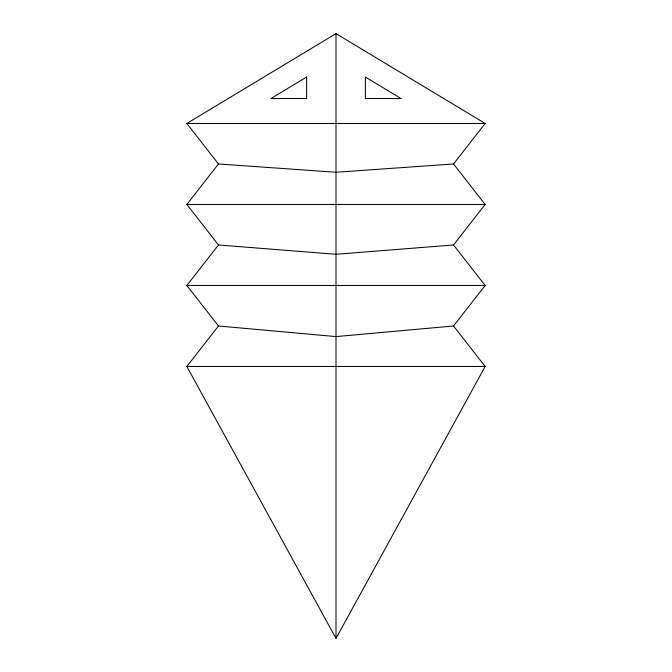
<?xml version="1.0" encoding="UTF-8"?>
<svg xmlns="http://www.w3.org/2000/svg" width="672" height="672" viewBox="0 0 672 672"><rect width="100%" height="100%" fill="white"/><g stroke="black" fill="none" stroke-linecap="round" stroke-linejoin="round"><path stroke-width="1.01" d="M218.484 325.979L186.841 366.475L336 638.4L485.159 366.475L453.516 325.979L336 336.596L218.484 325.979L186.841 285.474L218.484 244.978L336 254.276L453.516 244.978L485.159 204.473L453.516 163.976L336 172.259L218.484 163.976L186.841 123.472L336 33.6L485.159 123.472L453.516 163.976M218.484 244.978L186.841 204.473L218.484 163.976M453.516 325.979L485.159 285.474L453.516 244.978M186.841 123.472L485.159 123.472M186.841 204.473L485.159 204.473M186.841 285.474L485.159 285.474M186.841 366.475L485.159 366.475M336 33.6L336 638.4M306.608 77.036L270.959 98.515L306.608 98.515L306.608 77.036M401.041 98.515L365.392 98.515L365.392 77.036L401.041 98.515"/></g></svg>
